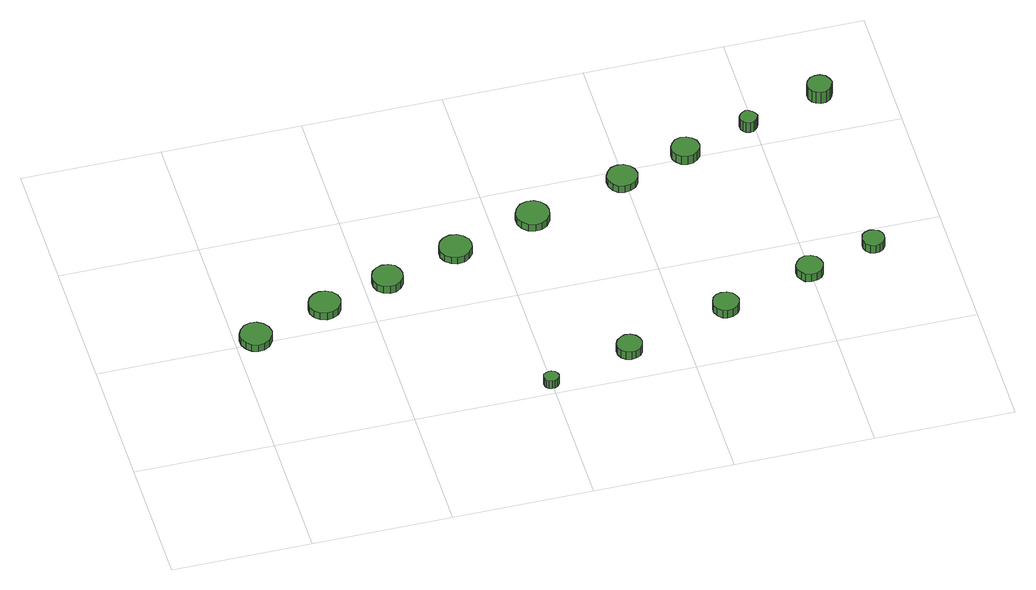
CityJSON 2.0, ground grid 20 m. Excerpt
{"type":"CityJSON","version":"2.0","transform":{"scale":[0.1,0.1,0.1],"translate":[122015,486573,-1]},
"CityObjects":{
"tree1":{"type":"SolitaryVegetationObject","attributes":{"function":"something"},"geometry":[{"type":"MultiSurface","lod":"1","boundaries":[[[0,1,2,3,4,5,6,7,8,9,10,11,12,13,14]],[[15,16,17,18,19,20,21,22,23,24,25,26,27,28,29]],[[0,29,28,1]],[[1,28,27,2]],[[2,27,26,3]],[[3,26,25,4]],[[4,25,24,5]],[[5,24,23,6]],[[6,23,22,7]],[[7,22,21,8]],[[8,21,20,9]],[[9,20,19,10]],[[10,19,18,11]],[[11,18,17,12]],[[12,17,16,13]],[[13,16,15,14]],[[14,15,29,0]]]}]},
"tree2":{"type":"SolitaryVegetationObject","attributes":{"function":"something"},"geometry":[{"type":"MultiSurface","lod":"1","boundaries":[[[30,31,32,33,34,35,36,37,38,39,40,41,42,43,44]],[[45,46,47,48,49,50,51,52,53,54,55,56,57,58,59]],[[30,59,58,31]],[[31,58,57,32]],[[32,57,56,33]],[[33,56,55,34]],[[34,55,54,35]],[[35,54,53,36]],[[36,53,52,37]],[[37,52,51,38]],[[38,51,50,39]],[[39,50,49,40]],[[40,49,48,41]],[[41,48,47,42]],[[42,47,46,43]],[[43,46,45,44]],[[44,45,59,30]]]}]},
"tree3":{"type":"SolitaryVegetationObject","attributes":{"function":"something"},"geometry":[{"type":"MultiSurface","lod":"1","boundaries":[[[60,61,62,63,64,65,66,67,68,69,70,71,72,73,74]],[[75,76,77,78,79,80,81,82,83,84,85,86,87,88,89]],[[60,89,88,61]],[[61,88,87,62]],[[62,87,86,63]],[[63,86,85,64]],[[64,85,84,65]],[[65,84,83,66]],[[66,83,82,67]],[[67,82,81,68]],[[68,81,80,69]],[[69,80,79,70]],[[70,79,78,71]],[[71,78,77,72]],[[72,77,76,73]],[[73,76,75,74]],[[74,75,89,60]]]}]},
"tree4":{"type":"SolitaryVegetationObject","attributes":{"function":"something"},"geometry":[{"type":"MultiSurface","lod":"1","boundaries":[[[90,91,92,93,94,95,96,97,98,99,100,101,102,103,104]],[[105,106,107,108,109,110,111,112,113,114,115,116,117,118,119]],[[90,119,118,91]],[[91,118,117,92]],[[92,117,116,93]],[[93,116,115,94]],[[94,115,114,95]],[[95,114,113,96]],[[96,113,112,97]],[[97,112,111,98]],[[98,111,110,99]],[[99,110,109,100]],[[100,109,108,101]],[[101,108,107,102]],[[102,107,106,103]],[[103,106,105,104]],[[104,105,119,90]]]}]},
"tree5":{"type":"SolitaryVegetationObject","attributes":{"function":"something"},"geometry":[{"type":"MultiSurface","lod":"1","boundaries":[[[120,121,122,123,124,125,126,127,128,129,130,131,132,133,134]],[[135,136,137,138,139,140,141,142,143,144,145,146,147,148,149]],[[120,149,148,121]],[[121,148,147,122]],[[122,147,146,123]],[[123,146,145,124]],[[124,145,144,125]],[[125,144,143,126]],[[126,143,142,127]],[[127,142,141,128]],[[128,141,140,129]],[[129,140,139,130]],[[130,139,138,131]],[[131,138,137,132]],[[132,137,136,133]],[[133,136,135,134]],[[134,135,149,120]]]}]},
"tree6":{"type":"SolitaryVegetationObject","attributes":{"function":"something"},"geometry":[{"type":"MultiSurface","lod":"1","boundaries":[[[150,151,152,153,154,155,156,157,158,159,160,161,162,163,164]],[[165,166,167,168,169,170,171,172,173,174,175,176,177,178,179]],[[150,179,178,151]],[[151,178,177,152]],[[152,177,176,153]],[[153,176,175,154]],[[154,175,174,155]],[[155,174,173,156]],[[156,173,172,157]],[[157,172,171,158]],[[158,171,170,159]],[[159,170,169,160]],[[160,169,168,161]],[[161,168,167,162]],[[162,167,166,163]],[[163,166,165,164]],[[164,165,179,150]]]}]},
"tree7":{"type":"SolitaryVegetationObject","attributes":{"function":"something"},"geometry":[{"type":"MultiSurface","lod":"1","boundaries":[[[180,181,182,183,184,185,186,187,188,189,190,191,192,193,194]],[[195,196,197,198,199,200,201,202,203,204,205,206,207,208,209]],[[180,209,208,181]],[[181,208,207,182]],[[182,207,206,183]],[[183,206,205,184]],[[184,205,204,185]],[[185,204,203,186]],[[186,203,202,187]],[[187,202,201,188]],[[188,201,200,189]],[[189,200,199,190]],[[190,199,198,191]],[[191,198,197,192]],[[192,197,196,193]],[[193,196,195,194]],[[194,195,209,180]]]}]},
"tree8":{"type":"SolitaryVegetationObject","attributes":{"function":"something"}},
"tree9":{"type":"SolitaryVegetationObject","attributes":{"function":"something"},"geometry":[{"type":"MultiSurface","lod":"1","boundaries":[[[210,211,212,213,214,215,216,217,218,219,220,221,222,223,224]],[[225,226,227,228,229,230,231,232,233,234,235,236,237,238,239]],[[210,239,238,211]],[[211,238,237,212]],[[212,237,236,213]],[[213,236,235,214]],[[214,235,234,215]],[[215,234,233,216]],[[216,233,232,217]],[[217,232,231,218]],[[218,231,230,219]],[[219,230,229,220]],[[220,229,228,221]],[[221,228,227,222]],[[222,227,226,223]],[[223,226,225,224]],[[224,225,239,210]]]}]},
"tree10":{"type":"SolitaryVegetationObject","attributes":{"function":"something"},"geometry":[{"type":"MultiSurface","lod":"1","boundaries":[[[240,241,242,243,244,245,246,247,248,249,250,251,252,253,254]],[[255,256,257,258,259,260,261,262,263,264,265,266,267,268,269]],[[240,269,268,241]],[[241,268,267,242]],[[242,267,266,243]],[[243,266,265,244]],[[244,265,264,245]],[[245,264,263,246]],[[246,263,262,247]],[[247,262,261,248]],[[248,261,260,249]],[[249,260,259,250]],[[250,259,258,251]],[[251,258,257,252]],[[252,257,256,253]],[[253,256,255,254]],[[254,255,269,240]]]}]},
"tree11":{"type":"SolitaryVegetationObject","attributes":{"function":"something"},"geometry":[{"type":"MultiSurface","lod":"1","boundaries":[[[270,271,272,273,274,275,276,277,278,279,280,281,282,283,284]],[[285,286,287,288,289,290,291,292,293,294,295,296,297,298,299]],[[270,299,298,271]],[[271,298,297,272]],[[272,297,296,273]],[[273,296,295,274]],[[274,295,294,275]],[[275,294,293,276]],[[276,293,292,277]],[[277,292,291,278]],[[278,291,290,279]],[[279,290,289,280]],[[280,289,288,281]],[[281,288,287,282]],[[282,287,286,283]],[[283,286,285,284]],[[284,285,299,270]]]}]},
"tree12":{"type":"SolitaryVegetationObject","attributes":{"function":"something"},"geometry":[{"type":"MultiSurface","lod":"1","boundaries":[[[300,301,302,303,304,305,306,307,308,309,310,311,312,313,314]],[[315,316,317,318,319,320,321,322,323,324,325,326,327,328,329]],[[300,329,328,301]],[[301,328,327,302]],[[302,327,326,303]],[[303,326,325,304]],[[304,325,324,305]],[[305,324,323,306]],[[306,323,322,307]],[[307,322,321,308]],[[308,321,320,309]],[[309,320,319,310]],[[310,319,318,311]],[[311,318,317,312]],[[312,317,316,313]],[[313,316,315,314]],[[314,315,329,300]]]}]},
"tree13":{"type":"SolitaryVegetationObject","attributes":{"function":"something"},"geometry":[{"type":"MultiSurface","lod":"1","boundaries":[[[330,331,332,333,334,335,336,337,338,339,340,341,342,343,344]],[[345,346,347,348,349,350,351,352,353,354,355,356,357,358,359]],[[330,359,358,331]],[[331,358,357,332]],[[332,357,356,333]],[[333,356,355,334]],[[334,355,354,335]],[[335,354,353,336]],[[336,353,352,337]],[[337,352,351,338]],[[338,351,350,339]],[[339,350,349,340]],[[340,349,348,341]],[[341,348,347,342]],[[342,347,346,343]],[[343,346,345,344]],[[344,345,359,330]]]}]},
"tree14":{"type":"SolitaryVegetationObject","attributes":{"function":"something"},"geometry":[{"type":"MultiSurface","lod":"1","boundaries":[[[360,361,362,363,364,365,366,367,368,369,370,371,372,373,374]],[[375,376,377,378,379,380,381,382,383,384,385,386,387,388,389]],[[360,389,388,361]],[[361,388,387,362]],[[362,387,386,363]],[[363,386,385,364]],[[364,385,384,365]],[[365,384,383,366]],[[366,383,382,367]],[[367,382,381,368]],[[368,381,380,369]],[[369,380,379,370]],[[370,379,378,371]],[[371,378,377,372]],[[372,377,376,373]],[[373,376,375,374]],[[374,375,389,360]]]}]},
"tree15":{"type":"SolitaryVegetationObject","attributes":{"function":"something"}},
"tree16":{"type":"SolitaryVegetationObject","attributes":{"function":"something"},"geometry":[{"type":"MultiSurface","lod":"1","boundaries":[[[390,391,392,393,394,395,396,397,398,399,400,401,402,403,404]],[[405,406,407,408,409,410,411,412,413,414,415,416,417,418,419]],[[390,419,418,391]],[[391,418,417,392]],[[392,417,416,393]],[[393,416,415,394]],[[394,415,414,395]],[[395,414,413,396]],[[396,413,412,397]],[[397,412,411,398]],[[398,411,410,399]],[[399,410,409,400]],[[400,409,408,401]],[[401,408,407,402]],[[402,407,406,403]],[[403,406,405,404]],[[404,405,419,390]]]}]}
},
"vertices":[
[52,207,17],[50,216,17],[44,224,17],[36,229,17],[27,230,17],[18,227,17],[11,221,17],[7,212,17],[7,202,17],[11,194,17],[18,187,17],[27,184,17],[36,185,17],[44,190,17],[50,198,17],[50,198,5],[44,190,5],[36,185,5],[27,184,5],[18,187,5],[11,194,5],[7,202,5],[7,212,5],[11,221,5],[18,227,5],[27,230,5],[36,229,5],[44,224,5],[50,216,5],[52,207,5],
[159,242,18],[157,251,18],[151,259,18],[143,263,18],[134,264,18],[125,261,18],[118,255,18],[114,247,18],[114,237,18],[118,229,18],[125,223,18],[134,220,18],[143,221,18],[151,225,18],[157,233,18],[157,233,5],[151,225,5],[143,221,5],[134,220,5],[125,223,5],[118,229,5],[114,237,5],[114,247,5],[118,255,5],[125,261,5],[134,264,5],[143,263,5],[151,259,5],[157,251,5],[159,242,5],
[255,270,18],[253,279,18],[248,287,18],[240,291,18],[231,292,18],[222,289,18],[215,283,18],[212,275,18],[212,266,18],[215,257,18],[222,251,18],[231,248,18],[240,249,18],[248,254,18],[253,261,18],[253,261,5],[248,254,5],[240,249,5],[231,248,5],[222,251,5],[215,257,5],[212,266,5],[212,275,5],[215,283,5],[222,289,5],[231,292,5],[240,291,5],[248,287,5],[253,279,5],[255,270,5],
[410,20,18],[409,24,18],[406,28,18],[402,30,18],[398,30,18],[394,29,18],[390,26,18],[389,22,18],[389,18,18],[390,14,18],[394,11,18],[398,10,18],[402,10,18],[406,12,18],[409,16,18],[409,16,4],[406,12,4],[402,10,4],[398,10,4],[394,11,4],[390,14,4],[389,18,4],[389,22,4],[390,26,4],[394,29,4],[398,30,4],[402,30,4],[406,28,4],[409,24,4],[410,20,4],
[362,303,17],[360,312,17],[354,320,17],[346,325,17],[336,326,17],[327,323,17],[320,317,17],[316,308,17],[316,298,17],[320,289,17],[327,283,17],[336,280,17],[346,281,17],[354,286,17],[360,294,17],[360,294,5],[354,286,5],[346,281,5],[336,280,5],[327,283,5],[320,289,5],[316,298,5],[316,308,5],[320,317,5],[327,323,5],[336,326,5],[346,325,5],[354,320,5],[360,312,5],[362,303,5],
[538,55,18],[536,62,18],[532,68,18],[525,72,18],[518,73,18],[511,70,18],[505,65,18],[502,59,18],[502,51,18],[505,44,18],[511,39,18],[518,37,18],[525,38,18],[532,41,18],[536,47,18],[536,47,4],[532,41,4],[525,38,4],[518,37,4],[511,39,4],[505,44,4],[502,51,4],[502,59,4],[505,65,4],[511,70,4],[518,73,4],[525,72,4],[532,68,4],[536,62,4],[538,55,4],
[482,339,17],[480,349,17],[474,357,17],[466,362,17],[456,363,17],[446,360,17],[439,353,17],[435,344,17],[435,334,17],[439,325,17],[446,318,17],[456,315,17],[466,316,17],[474,321,17],[480,329,17],[480,329,5],[474,321,5],[466,316,5],[456,315,5],[446,318,5],[439,325,5],[435,334,5],[435,344,5],[439,353,5],[446,360,5],[456,363,5],[466,362,5],[474,357,5],[480,349,5],[482,339,5],
[688,101,18],[686,108,18],[682,114,18],[675,118,18],[667,119,18],[660,117,18],[654,112,18],[651,104,18],[651,97,18],[654,90,18],[660,84,18],[667,82,18],[675,83,18],[682,87,18],[686,93,18],[686,93,4],[682,87,4],[675,83,4],[667,82,4],[660,84,4],[654,90,4],[651,97,4],[651,104,4],[654,112,4],[660,117,4],[667,119,4],[675,118,4],[682,114,4],[686,108,4],[688,101,4],
[618,378,17],[616,387,17],[611,394,17],[603,399,17],[594,400,17],[585,397,17],[579,391,17],[575,383,17],[575,374,17],[579,365,17],[585,359,17],[594,357,17],[603,358,17],[611,362,17],[616,369,17],[616,369,5],[611,362,5],[603,358,5],[594,357,5],[585,359,5],[579,365,5],[575,374,5],[575,383,5],[579,391,5],[585,397,5],[594,400,5],[603,399,5],[611,394,5],[616,387,5],[618,378,5],
[714,407,20],[712,416,20],[707,422,20],[700,426,20],[692,427,20],[684,425,20],[678,419,20],[674,412,20],[674,403,20],[678,396,20],[684,390,20],[692,388,20],[700,389,20],[707,393,20],[712,399,20],[712,399,5],[707,393,5],[700,389,5],[692,388,5],[684,390,5],[678,396,5],[674,403,5],[674,412,5],[678,419,5],[684,425,5],[692,427,5],[700,426,5],[707,422,5],[712,416,5],[714,407,5],
[818,140,18],[816,147,18],[812,154,18],[805,158,18],[797,159,18],[789,156,18],[784,151,18],[780,144,18],[780,136,18],[784,129,18],[789,123,18],[797,121,18],[805,122,18],[812,126,18],[816,132,18],[816,132,4],[812,126,4],[805,122,4],[797,121,4],[789,123,4],[784,129,4],[780,136,4],[780,144,4],[784,151,4],[789,156,4],[797,159,4],[805,158,4],[812,154,4],[816,147,4],[818,140,4],
[805,439,23],[803,444,23],[800,448,23],[796,451,23],[791,452,23],[786,450,23],[782,446,23],[780,442,23],[780,436,23],[782,432,23],[786,428,23],[791,427,23],[796,427,23],[800,430,23],[803,434,23],[803,434,5],[800,430,5],[796,427,5],[791,427,5],[786,428,5],[782,432,5],[780,436,5],[780,442,5],[782,446,5],[786,450,5],[791,452,5],[796,451,5],[800,448,5],[803,444,5],[805,439,5],
[913,169,18],[912,176,18],[908,181,18],[902,184,18],[896,185,18],[889,183,18],[884,179,18],[882,172,18],[882,166,18],[884,160,18],[889,155,18],[896,153,18],[902,154,18],[908,157,18],[912,163,18],[912,163,4],[908,157,4],[902,154,4],[896,153,4],[889,155,4],[884,160,4],[882,166,4],[882,172,4],[884,179,4],[889,183,4],[896,185,4],[902,184,4],[908,181,4],[912,176,4],[913,169,4],
[920,473,27],[918,480,27],[914,486,27],[907,490,27],[900,490,27],[893,488,27],[888,483,27],[885,477,27],[885,469,27],[888,462,27],[893,458,27],[900,455,27],[907,456,27],[914,460,27],[918,466,27],[918,466,6],[914,460,6],[907,456,6],[900,455,6],[893,458,6],[888,462,6],[885,469,6],[885,477,6],[888,483,6],[893,488,6],[900,490,6],[907,490,6],[914,486,6],[918,480,6],[920,473,6]
]}
